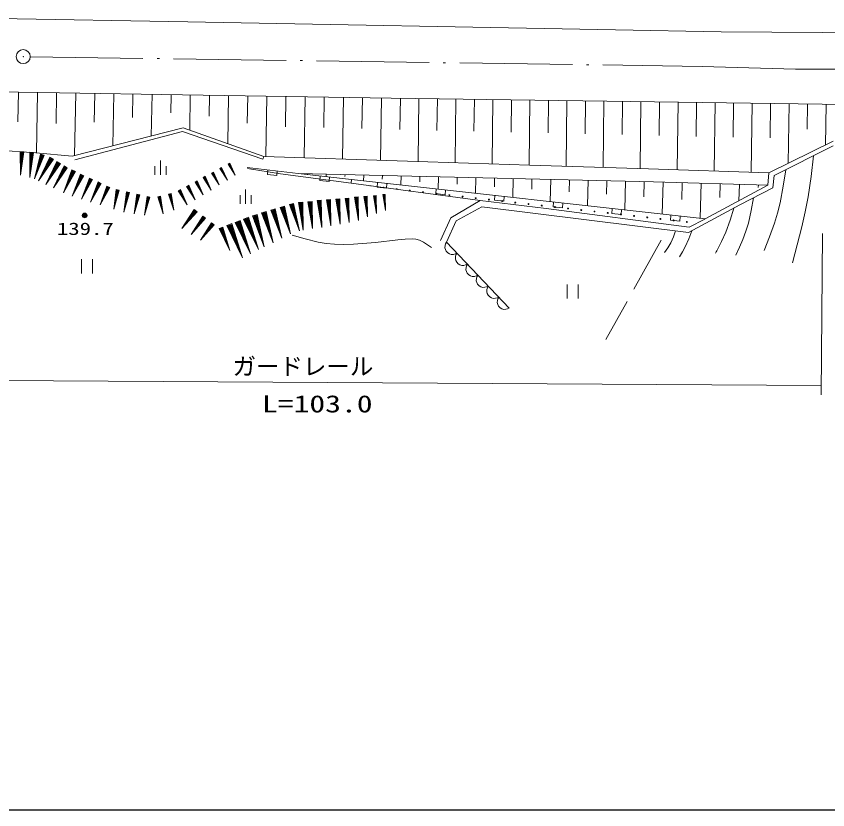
# Model space of a CAD drawing. Units: millimetres, scale not verified. Extents: x 12856 to 652856, y -57628 to 302372.
# Drawn here: x 244509 to 330955, y 127372 to 211923 of the extents above; entities that cross this region are included whole.
import ezdxf
from ezdxf.enums import TextEntityAlignment as Align

# ---------------------------------------------------------------- set-up
doc = ezdxf.new("R2010")
doc.units = ezdxf.units.MM
doc.header["$LTSCALE"] = 1000
doc.linetypes.add('DASHED', pattern=[7.5, 6, -1.5])
doc.linetypes.add('LONG_DASHED_DOTTED', pattern=[15.25, 12, -1.5, 0.25, -1.5])
for name, color, linetype, lineweight in [('M-TTL-BAND', 7, 'Continuous', 25), ('S-BGD', 7, 'Continuous', 13), ('S-BGD-HTXT', 6, 'Continuous', 13), ('S-BMK', 2, 'LONG_DASHED_DOTTED', 13)]:
    doc.layers.add(name, color=color, linetype=linetype, lineweight=lineweight)
doc.styles.add('ＭＳ ゴシック', font='')
doc.styles.get('ＭＳ ゴシック').set_extended_font_data('MS Gothic')

# ---------------------------------------------------------------- blocks, each defined once
blk = doc.blocks.new('BUHIN5')
at = {"color": 2, "linetype": 'Continuous', "lineweight": 13}
for radius in [746, 22.5]:
    blk.add_circle((0, 0), radius, dxfattribs=at)
blk = doc.blocks.new('BUHIN19')
at = {"color": 7, "linetype": 'Continuous', "lineweight": 13}
for p, q in [((-600, 154), (-600, -746)), ((0, 750), (0, -750)), ((600, 154), (600, -746))]:
    blk.add_line(p, q, dxfattribs=at)
blk = doc.blocks.new('BUHIN20')
at = {"color": 7, "linetype": 'Continuous', "lineweight": 13}
for p, q in [((-578, 750), (-578, -750)), ((574, -750), (574, 750))]:
    blk.add_line(p, q, dxfattribs=at)
blk = doc.blocks.new('BUHIN21')
at = {"color": 7, "linetype": 'Continuous', "lineweight": 13}
for centre, radius in [((0, 0), 250), ((0, 0), 219), ((0, 0), 188), ((0, 0), 156), ((0, 0), 125), ((0, 0), 93.8), ((0, -1), 62.5), ((0, 0), 31.2)]:
    blk.add_circle(centre, radius, dxfattribs=at)
blk = doc.blocks.new('BUHIN58')
at = {"color": 7, "linetype": 'Continuous', "lineweight": 13}
blk.add_lwpolyline([(-497, 56), (-553, -441), (441, -553), (497, -56)], dxfattribs=at)
blk = doc.blocks.new('BUHIN67')
at = {"color": 7, "linetype": 'Continuous', "lineweight": 13}
blk.add_lwpolyline([(-558, 585), (-651, 413), (-698, 234), (-718, -3), (-665, -199), (-578, -378), (-405, -560), (-230, -655), (-37, -717), (201, -708), (379, -667), (558, -585)], dxfattribs=at)
blk = doc.blocks.new('BUHIN76')
at = {"color": 7, "linetype": 'Continuous', "lineweight": 13}
for p, q in [((-420, 774), (-588, 1335)), ((-531, 1352), (-167, 138)), ((93, -520), (-473, 1369)), ((-416, 1386), (347, -1157)), ((208, -486), (-358, 1404)), ((-315, 1417), (49, 203)), ((-83, 876), (-251, 1436))]:
    blk.add_line(p, q, dxfattribs=at)
blk.add_lwpolyline([(-654, 1370), (431, -1437), (-208, 1504)], close=True, dxfattribs=at)
blk = doc.blocks.new('BUHIN78')
at = {"color": 7, "linetype": 'Continuous', "lineweight": 13}
for p, q in [((-249, 814), (-301, 1378)), ((-243, 1383), (-131, 163)), ((-11, -511), (-185, 1388)), ((-128, 1393), (106, -1162)), ((104, -500), (-70, 1399)), ((-27, 1403), (85, 183)), ((90, 845), (38, 1409))]:
    blk.add_line(p, q, dxfattribs=at)
blk.add_lwpolyline([(-356, 1423), (132, -1444), (92, 1464)], close=True, dxfattribs=at)
blk = doc.blocks.new('BUHIN93')
at = {"color": 7, "linetype": 'Continuous', "lineweight": 13}
for p, q in [((-101, 727), (-69, 1214)), ((-19, 1210), (-90, 156)), ((-79, -433), (31, 1207)), ((81, 1204), (-68, -1004)), ((20, -440), (131, 1200)), ((168, 1198), (97, 144)), ((192, 707), (225, 1194))]:
    blk.add_line(p, q, dxfattribs=at)
blk.add_lwpolyline([(-109, 1260), (-84, -1247), (277, 1234)], close=True, dxfattribs=at)
blk = doc.blocks.new('BUHIN104')
at = {"color": 7, "linetype": 'Continuous', "lineweight": 13}
for p, q in [((213, 991), (-178, -826)), ((-118, -350), (172, 999)), ((131, 1008), (-56, 141)), ((-36, -368), (254, 982)), ((4, 617), (90, 1017)), ((285, 975), (98, 108)), ((245, 565), (331, 965))]:
    blk.add_line(p, q, dxfattribs=at)
blk.add_lwpolyline([(62, 1061), (-221, -1026), (380, 992)], close=True, dxfattribs=at)
blk = doc.blocks.new('BUHIN111')
at = {"color": 7, "linetype": 'Continuous', "lineweight": 13}
for p, q in [((-302, 360), (-450, 635)), ((-421, 650), (-102, 54)), ((104, -262), (-393, 665)), ((-365, 680), (304, -567)), ((161, -232), (-337, 695)), ((-316, 707), (4, 111)), ((-136, 449), (-284, 724))]:
    blk.add_line(p, q, dxfattribs=at)
blk.add_lwpolyline([(-488, 646), (378, -705), (-269, 764)], close=True, dxfattribs=at)
blk = doc.blocks.new('BUHIN112')
at = {"color": 7, "linetype": 'Continuous', "lineweight": 13}
for p, q in [((-283, 337), (-422, 595)), ((-395, 609), (-95, 51)), ((98, -245), (-369, 624)), ((-342, 638), (285, -532)), ((151, -217), (-316, 652)), ((-296, 663), (4, 104)), ((-128, 421), (-266, 679))]:
    blk.add_line(p, q, dxfattribs=at)
blk.add_lwpolyline([(-457, 606), (355, -661), (-252, 716)], close=True, dxfattribs=at)

msp = doc.modelspace()

# ---------------------------------------------------------------- linework, layer by layer
at = {"layer": 'M-TTL-BAND'}
msp.add_line((12856, 127372), (551856, 127372), dxfattribs=at)
at = {"layer": 'S-BGD'}
for p, q in [((262783, 211319), (229940, 211923)), ((308342, 210488), (262783, 211319)), ((319592, 210262), (308342, 210488)), ((330388, 210186), (319592, 210262)), ((341930, 210429), (330388, 210186)), ((239659, 203928), (259990, 203585)), ((244742, 203842), (244688, 200677)), ((246775, 203808), (246666, 197375)), ((248808, 203773), (248752, 200476)), ((250841, 203739), (250728, 197070)), ((252874, 203705), (252822, 200649)), ((254907, 203670), (254813, 198115)), ((256940, 203636), (256898, 201137)), ((258973, 203602), (258898, 199161)), ((259990, 203585), (284448, 203210)), ((261009, 203569), (260979, 201628)), ((263047, 203538), (262990, 199781)), ((265085, 203507), (265051, 201281)), ((267124, 203476), (267045, 198330)), ((269162, 203444), (269117, 200525)), ((271200, 203413), (271102, 196994)), ((273238, 203382), (273189, 200153)), ((275276, 203351), (275177, 196854)), ((277315, 203320), (277265, 200052)), ((279353, 203288), (279252, 196714)), ((281391, 203257), (281340, 199951)), ((283429, 203226), (283327, 196574)), ((284448, 203210), (335700, 202493)), ((285434, 203197), (285387, 199851)), ((287405, 203169), (287311, 196441)), ((289376, 203142), (289329, 199760)), ((291348, 203114), (291252, 196318)), ((293319, 203086), (293271, 199671)), ((295290, 203059), (295194, 196195)), ((297261, 203031), (297213, 199582)), ((299232, 203004), (299135, 196072)), ((301204, 202976), (301155, 199492)), ((303175, 202948), (303077, 195946)), ((305146, 202921), (305097, 199402)), ((307117, 202893), (307018, 195820)), ((309089, 202866), (309039, 199311)), ((311060, 202838), (310960, 195694)), ((313031, 202811), (312981, 199220)), ((315002, 202783), (314901, 195562)), ((316973, 202755), (316923, 199125)), ((318945, 202728), (318842, 195427)), ((320916, 202700), (320865, 199030)), ((322887, 202673), (322784, 195293)), ((324858, 202645), (324807, 198960)), ((326830, 202618), (326740, 196247)), ((328801, 202590), (328763, 199905)), ((330772, 202562), (330711, 198194)), ((262293, 200030), (250480, 197006)), ((270884, 196986), (262293, 200030)), ((250752, 196606), (262219, 199624)), ((262219, 199624), (270793, 196687)), ((331531, 198596), (324663, 195229)), ((325236, 194940), (331531, 198107)), ((246611, 197380), (241498, 197723)), ((245950, 196865), (245986, 197390)), ((246040, 197387), (245963, 196249)), ((245974, 195612), (246093, 197383)), ((246147, 197380), (245987, 194996)), ((246082, 195605), (246201, 197376)), ((246242, 197373), (246165, 196235)), ((246267, 196844), (246302, 197369)), ((247262, 197125), (246541, 194846)), ((250480, 197006), (246611, 197380)), ((246675, 195448), (247210, 197141)), ((246778, 195416), (247313, 197108)), ((247159, 197157), (246815, 196070)), ((246949, 196672), (247107, 197173)), ((248255, 196743), (247007, 194603)), ((247352, 197096), (247008, 196008)), ((247251, 196576), (247410, 197078)), ((247279, 195181), (248207, 196771)), ((247376, 195125), (248304, 196715)), ((248159, 196800), (247563, 195778)), ((248340, 196694), (247744, 195672)), ((249003, 196295), (247799, 194231)), ((247835, 196356), (248110, 196828)), ((248062, 194789), (248956, 196322)), ((248119, 196190), (248394, 196662)), ((248155, 194735), (249050, 196268)), ((248910, 196350), (248335, 195364)), ((249085, 196248), (248510, 195262)), ((248598, 195922), (248863, 196377)), ((267390, 195997), (267261, 196238)), ((270793, 196687), (270884, 196986)), ((286179, 196476), (270884, 196986)), ((299166, 196071), (286179, 196476)), ((249751, 195847), (248591, 193860)), ((248844, 194397), (249706, 195873)), ((248872, 195762), (249137, 196217)), ((248934, 194344), (249795, 195821)), ((249661, 195900), (249107, 194951)), ((249829, 195801), (249276, 194852)), ((249360, 195488), (249616, 195926)), ((249624, 195334), (249880, 195772)), ((250603, 195431), (249636, 193343)), ((249837, 193902), (250556, 195453)), ((249932, 193858), (250650, 195409)), ((250509, 195475), (250047, 194478)), ((250686, 195393), (250224, 194396)), ((250248, 195036), (250462, 195496)), ((267245, 195919), (267116, 196160)), ((267141, 196173), (267421, 195652)), ((267601, 195375), (267166, 196186)), ((267190, 196200), (267776, 195108)), ((267650, 195402), (267215, 196213)), ((267233, 196223), (267513, 195702)), ((269093, 195821), (274554, 195172)), ((272663, 195141), (269150, 195707)), ((311856, 195665), (299166, 196071)), ((324663, 195229), (311856, 195665)), ((250526, 194908), (250739, 195368)), ((251513, 194967), (250583, 192959)), ((250776, 193496), (251467, 194988)), ((250867, 193454), (251558, 194946)), ((251422, 195009), (250978, 194050)), ((251592, 194930), (251148, 193972)), ((251172, 194588), (251377, 195030)), ((251438, 194464), (251643, 194906)), ((252449, 194559), (251556, 192632)), ((251742, 193148), (252405, 194579)), ((251829, 193107), (252492, 194539)), ((252362, 194600), (251935, 193680)), ((252525, 194524), (252099, 193604)), ((252121, 194195), (252318, 194620)), ((280170, 194121), (272663, 195141)), ((274554, 195172), (312395, 194261)), ((274554, 195172), (280235, 194527)), ((275549, 195148), (275548, 195104)), ((277541, 195100), (277535, 194833)), ((279533, 195052), (279527, 194830)), ((280235, 194527), (280170, 194121)), ((317902, 190352), (280235, 194527)), ((281524, 195004), (281509, 194385)), ((283516, 194956), (283506, 194561)), ((285508, 194908), (285484, 193945)), ((287499, 194860), (287486, 194292)), ((289491, 194812), (289459, 193504)), ((291483, 194764), (291465, 194024)), ((293474, 194716), (293434, 193064)), ((295466, 194669), (295444, 193756)), ((297458, 194621), (297409, 192623)), ((299449, 194573), (299423, 193488)), ((301441, 194525), (301384, 192182)), ((324663, 195229), (324582, 193919)), ((325119, 193648), (325236, 194940)), ((252377, 194077), (252574, 194501)), ((253385, 194152), (252529, 192305)), ((252707, 192799), (253343, 194171)), ((252790, 192760), (253426, 194132)), ((253301, 194190), (252893, 193309)), ((253458, 194118), (253049, 193236)), ((253071, 193803), (253259, 194210)), ((253316, 193689), (253505, 194096)), ((254300, 193700), (253519, 192014)), ((253682, 192465), (254262, 193718)), ((253758, 192430), (254338, 193683)), ((254224, 193736), (253851, 192931)), ((254367, 193669), (253994, 192864)), ((254014, 193382), (254186, 193753)), ((254238, 193278), (254410, 193649)), ((262851, 193487), (262695, 193779)), ((262725, 193795), (263064, 193163)), ((263283, 192827), (262755, 193812)), ((262785, 193828), (263496, 192502)), ((263343, 192859), (262815, 193844)), ((262837, 193856), (263177, 193223)), ((263027, 193582), (262871, 193874)), ((293916, 192279), (280170, 194121)), ((303433, 194477), (303402, 193219)), ((305424, 194429), (305359, 191742)), ((307416, 194381), (307381, 192951)), ((309407, 194333), (309335, 191301)), ((311399, 194285), (311361, 192683)), ((312395, 194261), (324582, 193919)), ((313411, 194233), (313316, 190860)), ((315442, 194176), (315392, 192405)), ((317473, 194119), (317369, 190411)), ((324582, 193919), (317902, 190352)), ((319504, 194062), (319463, 192613)), ((321535, 194005), (321486, 192266)), ((321586, 191822), (325119, 193648)), ((323566, 193948), (323558, 193658)), ((256415, 193152), (256005, 191248)), ((256067, 191747), (256372, 193161)), ((256329, 193170), (256133, 192261)), ((256153, 191728), (256458, 193142)), ((256196, 192760), (256286, 193179)), ((256490, 193135), (256295, 192227)), ((256448, 192706), (256539, 193125)), ((260860, 192601), (260776, 192942)), ((260811, 192950), (260993, 192212)), ((261129, 191810), (260846, 192959)), ((260881, 192968), (261262, 191421)), ((261199, 191827), (260916, 192976)), ((260943, 192983), (261124, 192244)), ((261066, 192652), (260982, 192992)), ((261965, 193010), (261799, 193319)), ((261831, 193336), (262190, 192666)), ((262422, 192310), (261863, 193353)), ((261894, 193370), (262647, 191966)), ((262486, 192344), (261926, 193387)), ((261950, 193400), (262309, 192730)), ((262151, 193110), (261985, 193419)), ((282705, 192775), (282858, 191100)), ((282857, 191534), (282743, 192778)), ((282771, 192781), (282844, 191982)), ((282847, 192416), (282814, 192785)), ((283616, 192563), (283586, 192893)), ((283620, 192896), (283685, 192181)), ((283756, 191786), (283654, 192900)), ((283688, 192903), (283825, 191404)), ((283823, 191793), (283721, 192906)), ((283747, 192908), (283812, 192193)), ((283815, 192581), (283785, 192912)), ((258592, 192647), (258219, 190917)), ((258276, 191370), (258553, 192655)), ((258514, 192664), (258336, 191838)), ((258354, 191353), (258631, 192638)), ((258393, 192291), (258475, 192672)), ((258661, 192632), (258483, 191806)), ((258622, 192241), (258705, 192623)), ((259710, 192303), (259622, 192663)), ((259658, 192672), (259850, 191892)), ((259994, 191468), (259695, 192681)), ((259732, 192690), (260134, 191057)), ((260067, 191486), (259769, 192699)), ((259797, 192706), (259989, 191926)), ((259927, 192356), (259838, 192716)), ((274690, 191450), (274637, 192033)), ((274697, 192038), (274812, 190776)), ((274936, 190079), (274756, 192044)), ((274816, 192049), (275058, 189405)), ((275056, 190090), (274876, 192054)), ((274921, 192059), (275036, 190796)), ((275041, 191482), (274988, 192065)), ((277656, 191770), (277606, 192314)), ((277662, 192319), (277770, 191141)), ((277886, 190490), (277718, 192324)), ((277774, 192329), (278000, 189861)), ((277997, 190501), (277829, 192334)), ((277871, 192338), (277979, 191160)), ((277984, 191800), (277934, 192344)), ((278648, 191867), (278600, 192391)), ((278653, 192396), (278757, 191260)), ((278869, 190633), (278707, 192401)), ((278761, 192406), (278979, 190027)), ((278977, 190643), (278815, 192411)), ((278855, 192415), (278959, 191279)), ((278964, 191896), (278916, 192420)), ((279639, 191964), (279593, 192469)), ((279645, 192474), (279745, 191380)), ((279852, 190776), (279697, 192479)), ((279748, 192483), (279958, 190192)), ((279956, 190786), (279800, 192488)), ((279839, 192492), (279939, 191398)), ((279943, 191992), (279897, 192497)), ((280626, 192117), (280581, 192602)), ((280631, 192607), (280727, 191555)), ((280831, 190974), (280681, 192611)), ((280731, 192616), (280932, 190412)), ((280930, 190983), (280780, 192620)), ((280818, 192624), (280914, 191572)), ((280918, 192143), (280874, 192629)), ((281625, 192256), (281586, 192683)), ((281630, 192687), (281715, 191762)), ((281806, 191251), (281674, 192691)), ((281718, 192695), (281895, 190756)), ((281893, 191259), (281762, 192699)), ((281794, 192702), (281879, 191777)), ((281883, 192280), (281844, 192707)), ((282625, 192396), (282591, 192765)), ((282629, 192768), (282702, 191969)), ((282781, 191527), (282667, 192772)), ((293916, 192279), (290799, 190426)), ((300955, 191429), (293916, 192279)), ((263601, 191172), (262309, 189486)), ((262603, 189949), (263563, 191201)), ((262679, 189890), (263640, 191143)), ((263525, 191230), (262908, 190426)), ((263668, 191121), (263051, 190316)), ((263202, 190888), (263487, 191259)), ((263426, 190716), (263711, 191088)), ((271282, 190412), (271092, 191047)), ((271881, 190622), (271702, 191220)), ((271763, 191238), (272152, 189943)), ((272429, 189241), (271825, 191256)), ((271886, 191275), (272700, 188562)), ((272552, 189278), (271947, 191293)), ((271993, 191307), (272382, 190012)), ((272241, 190730), (272062, 191328)), ((291357, 190132), (294118, 191601)), ((294118, 191601), (316114, 188869)), ((316196, 189446), (300955, 191429)), ((316114, 188869), (321586, 191822)), ((264520, 190472), (263281, 188857)), ((263563, 189300), (264483, 190500)), ((263636, 189244), (264556, 190444)), ((264447, 190528), (263855, 189757)), ((264584, 190423), (263992, 189652)), ((264137, 190200), (264410, 190556)), ((264352, 190036), (264625, 190392)), ((269066, 189614), (268809, 190267)), ((268876, 190293), (269433, 188878)), ((269810, 188117), (268943, 190320)), ((269010, 190346), (270177, 187381)), ((269944, 188170), (269077, 190372)), ((269127, 190392), (269684, 188977)), ((269460, 189769), (269202, 190422)), ((269932, 189947), (269736, 190601)), ((269803, 190621), (270228, 189204)), ((270531, 188437), (269870, 190641)), ((269937, 190661), (270827, 187694)), ((270665, 188477), (270004, 190681)), ((270054, 190696), (270479, 189280)), ((270326, 190065), (270130, 190719)), ((270900, 190297), (270709, 190932)), ((270774, 190952), (271187, 189576)), ((271482, 188830), (270839, 190971)), ((270904, 190991), (271769, 188109)), ((271612, 188869), (270970, 191010)), ((271018, 191025), (271431, 189649)), ((290799, 190426), (289712, 188018)), ((317868, 190296), (316196, 189446)), ((265438, 189773), (264253, 188228)), ((264523, 188652), (265403, 189800)), ((264592, 188598), (265473, 189746)), ((265368, 189826), (264802, 189089)), ((265499, 189726), (264933, 188988)), ((265072, 189513), (265333, 189853)), ((265277, 189355), (265538, 189696)), ((266916, 187737), (266290, 189327)), ((266339, 189346), (267181, 187205)), ((267013, 187775), (266387, 189365)), ((266423, 189380), (266826, 188357)), ((266663, 188929), (266478, 189401)), ((267294, 188892), (267023, 189582)), ((267093, 189609), (267681, 188116)), ((268079, 187312), (267164, 189637)), ((267235, 189665), (268466, 186536)), ((268221, 187368), (267305, 189693)), ((267358, 189714), (267946, 188220)), ((267709, 189056), (267438, 189745)), ((268180, 189253), (267916, 189924)), ((267985, 189951), (268557, 188497)), ((268944, 187715), (268053, 189978)), ((268122, 190006), (269322, 186959)), ((269082, 187769), (268191, 190033)), ((268243, 190053), (268815, 188598)), ((268584, 189412), (268320, 190083)), ((290329, 187841), (291357, 190132)), ((266379, 188817), (266193, 189289)), ((266242, 189308), (266644, 188286)), ((290329, 187841), (297028, 180822))]:
    msp.add_line(p, q, dxfattribs=at)
at = {"layer": 'S-BGD', "linetype": 'DASHED'}
msp.add_line((313224, 188072), (307308, 177464), dxfattribs=at)
at = {"layer": 'S-BGD'}
for points in [[(245942, 197441), (245969, 194733), (246359, 197413)], [(247077, 197233), (246462, 194595), (247476, 197107)], [(248093, 196895), (246869, 194367), (248467, 196676)], [(248846, 196441), (247666, 194004), (249208, 196231)], [(267083, 196170), (267841, 194988), (267274, 196273)], [(249599, 195988), (248463, 193641), (249948, 195785)], [(250439, 195557), (249529, 193113), (250805, 195387)], [(251355, 195088), (250480, 192738), (251707, 194925)], [(252298, 194675), (251457, 192420), (252635, 194519)], [(253240, 194263), (252434, 192101), (253563, 194113)], [(254168, 193802), (253433, 191828), (254463, 193665)], [(262654, 193791), (263574, 192356), (262887, 193916)], [(256256, 193225), (255960, 191039), (256590, 193153)], [(260738, 192965), (261304, 191250), (261009, 193032)], [(261756, 193332), (262730, 191812), (262002, 193464)], [(282555, 192795), (282875, 190916), (282848, 192822)], [(283554, 192920), (283840, 191239), (283816, 192944)], [(258448, 192714), (258178, 190726), (258751, 192648)], [(259581, 192687), (260178, 190877), (259867, 192757)], [(274580, 192080), (275085, 189114), (275043, 192122)], [(277553, 192358), (278025, 189589), (277985, 192397)], [(278548, 192434), (279003, 189764), (278965, 192472)], [(279543, 192510), (279981, 189940), (279945, 192547)], [(280534, 192642), (280955, 190170), (280920, 192677)], [(281544, 192718), (281915, 190543), (281884, 192749)], [(263479, 191318), (262166, 189301), (263775, 191092)], [(270635, 190972), (271864, 187791), (271140, 191124)], [(271632, 191257), (272789, 188263), (272107, 191400)], [(264403, 190613), (263144, 188679), (264686, 190396)], [(268727, 190302), (270305, 187055), (269246, 190507)], [(269659, 190642), (270925, 187367), (270179, 190797)], [(265326, 189907), (264122, 188058), (265597, 189699)], [(266134, 189315), (267274, 186969), (266509, 189462)], [(266936, 189619), (268602, 186191), (267484, 189835)], [(267832, 189961), (269454, 186623), (268365, 190171)]]:
    msp.add_lwpolyline(points, close=True, dxfattribs=at)
for points in [[(329418, 197044), (329169, 194858), (328859, 192674), (328562, 191086), (328204, 189500), (327709, 187563), (327182, 185633)], [(271327, 195555), (271268, 195059), (272261, 194941), (272320, 195437)], [(326489, 195570), (326211, 193810), (325873, 192055), (325600, 190954), (325269, 189868), (324744, 188402), (324174, 186949)], [(276897, 194906), (276841, 194409), (277834, 194296), (277891, 194793)], [(323048, 192578), (322801, 191226), (322494, 189883), (322228, 189006), (321905, 188147), (321546, 187310), (321166, 186479)], [(320958, 191484), (320558, 190192), (320098, 188914), (319652, 187915), (319150, 186940), (319080, 186808), (319005, 186667)], [(273903, 188594), (275284, 188199), (276673, 187864), (277535, 187714), (278416, 187623), (279416, 187594), (280419, 187625), (282777, 187825), (285140, 188085), (285923, 188175), (286710, 188204), (287089, 188160), (287462, 188056), (287898, 187852), (288326, 187583), (288536, 187436), (288754, 187278)], [(314719, 189043), (314515, 188401), (314253, 187779), (313929, 187256), (313553, 186761)], [(316482, 189068), (316157, 188199), (315777, 187357), (315475, 186818), (315151, 186291)]]:
    msp.add_lwpolyline(points, dxfattribs=at)
for centre in [(287836, 193174), (289241, 193016), (290647, 192857), (292052, 192699), (293457, 192541), (294863, 192383), (296268, 192225), (297673, 192066), (299079, 191908), (300484, 191750), (301889, 191592), (303295, 191434), (304700, 191275), (306105, 191117), (307511, 190959), (308916, 190801), (310321, 190643), (311727, 190484), (313132, 190326), (314537, 190168), (315943, 190010)]:
    msp.add_circle(centre, 49.8, dxfattribs=at)
for centre, start, end in [((282215, 193806), 46.08098, 118.65829), ((283620, 193648), 4.30799, 160.43127), ((285025, 193490), 329.27026, 195.469), ((286431, 193332), 269.83955, 254.89972)]:
    msp.add_arc(centre, 49.8, start, end, dxfattribs=at)
at = {"layer": 'S-BGD-HTXT'}
for p, q in [((330378, 188757), (330266, 171567)), ((228271, 173187), (330273, 172585))]:
    msp.add_line(p, q, dxfattribs=at)
at = {"layer": 'S-BMK'}
for p, q in [((246007, 207608), (317565, 206578)), ((317565, 206578), (327512, 206291)), ((327512, 206291), (335690, 206291))]:
    msp.add_line(p, q, dxfattribs=at)

# ---------------------------------------------------------------- block references
at = {"layer": 'S-BGD'}
for name, p in [('BUHIN93', (245031, 196230)), ('BUHIN19', (259879, 195787)), ('BUHIN112', (266642, 195105)), ('BUHIN111', (264907, 194105)), ('BUHIN112', (265775, 194605)), ('BUHIN111', (264040, 193605)), ('BUHIN58', (283493, 194166)), ('BUHIN104', (255109, 192394)), ('BUHIN104', (257290, 191907)), ('BUHIN19', (268947, 192696)), ('BUHIN58', (289743, 193462)), ('BUHIN58', (295993, 192759)), ('BUHIN76', (274258, 190479)), ('BUHIN78', (275931, 190733)), ('BUHIN78', (276914, 190858)), ('BUHIN58', (302243, 192055)), ('BUHIN76', (273283, 190172)), ('BUHIN58', (308493, 191352)), ('BUHIN21', (251799, 190698)), ('BUHIN58', (314743, 190648)), ('BUHIN67', (290887, 187256)), ('BUHIN20', (252047, 185276)), ('BUHIN67', (292004, 186087)), ('BUHIN67', (293120, 184917)), ('BUHIN67', (294237, 183747)), ('BUHIN20', (303777, 182597)), ('BUHIN67', (295353, 182577)), ('BUHIN67', (296470, 181407))]:
    msp.add_blockref(name, p, dxfattribs=at)
at = {"layer": 'S-BMK'}
msp.add_blockref('BUHIN5', (245257, 207618), dxfattribs=at)

# ---------------------------------------------------------------- texts
at = {"layer": 'S-BGD', "style": 'ＭＳ ゴシック', "width": 1.35}
msp.add_text('139.7', height=1320, dxfattribs=at).set_placement((248843, 188221), align=Align.BOTTOM_LEFT)
at = {"layer": 'S-BGD-HTXT', "style": 'ＭＳ ゴシック'}
msp.add_text('ガードレール', height=1833, dxfattribs=at).set_placement((267550, 173145), align=Align.BOTTOM_LEFT)
at = {"layer": 'S-BGD-HTXT', "style": 'ＭＳ ゴシック', "width": 1.35}
msp.add_text('L=103.0', height=1833, dxfattribs=at).set_placement((270685, 169160), align=Align.BOTTOM_LEFT)

doc.saveas('drawing.dxf')
